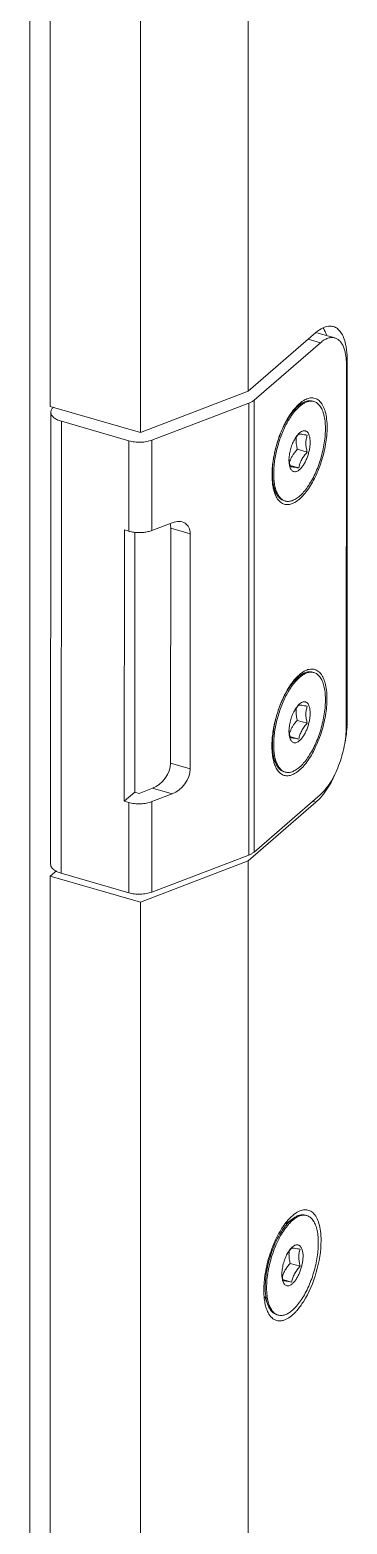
# Model space of a CAD drawing. Header units: millimetres. Extents: x 0 to 4009, y 0 to 2835.
# Drawn here: x 2021.2 to 2051.7, y 1931.1 to 2074.3 of the extents above; entities that cross this region are included whole.
import ezdxf

# ---------------------------------------------------------------- set-up
doc = ezdxf.new("R2010")
doc.units = ezdxf.units.MM
doc.layers.get('0').update_dxf_attribs({"lineweight": 13})

msp = doc.modelspace()

# ---------------------------------------------------------------- linework, layer by layer
for p, q in [((2042.16, 2039.7), (2042.16, 2253.61)), ((2023.17, 2252.16), (2023.17, 2038.25)), ((2031.83, 2035.75), (2031.83, 2249.66)), ((2021.21, 1787.67), (2021.21, 2248.4)), ((2042.16, 2039.7), (2048.66, 2045.33)), ((2042.75, 2038.85), (2049.1, 2044.34)), ((2049.1, 2044.34), (2047.91, 2044.68)), ((2048.75, 2045.31), (2050.48, 2044.81)), ((2051.66, 2008.09), (2051.66, 2042.73)), ((2051.6, 2042.17), (2051.58, 2007.51)), ((2031.83, 2035.75), (2042.16, 2039.7)), ((2023.17, 2038.25), (2031.83, 2035.75)), ((2042.23, 2038.56), (2032.93, 2035.01)), ((2042.21, 1995.23), (2042.23, 2038.56)), ((2042.75, 2038.85), (2042.73, 1995.53)), ((2046.7, 2038.11), (2047.18, 2038.45)), ((2047.18, 2038.45), (2046.97, 2038.28)), ((2048.47, 2038.72), (2048.34, 2038.75)), ((2023.23, 2037.68), (2023.2, 1994.36)), ((2024.23, 2036.82), (2024.2, 1993.5)), ((2024.23, 2036.82), (2030.72, 2034.94)), ((2047.1, 2035.7), (2047, 2035.61)), ((2030.72, 2026.28), (2030.72, 2034.94)), ((2032.93, 2035.01), (2032.93, 2026.35)), ((2046.88, 2034.13), (2046.82, 2034.42)), ((2046.88, 2034.13), (2047.83, 2033.86)), ((2046.17, 2032.59), (2047.02, 2032.34)), ((2044.54, 2030.63), (2044.77, 2030.08)), ((2045.72, 2029.17), (2045.59, 2029.21)), ((2032.93, 2026.35), (2034.88, 2027.09)), ((2030.28, 2026.4), (2030.27, 2000.41)), ((2030.28, 2026.4), (2030.72, 2026.28)), ((2031.28, 2026.17), (2031.27, 2001.27)), ((2034.72, 2004.03), (2034.73, 2026.56)), ((2036.6, 2026.02), (2034.73, 2026.56)), ((2036.59, 2003.49), (2036.6, 2026.02)), ((2046.69, 2012.12), (2047.18, 2012.47)), ((2047.18, 2012.47), (2046.97, 2012.3)), ((2047.36, 2012.59), (2047.18, 2012.47)), ((2048.47, 2012.74), (2048.34, 2012.77)), ((2047.1, 2009.72), (2047, 2009.63)), ((2046.88, 2008.15), (2047.83, 2007.88)), ((2046.17, 2006.61), (2047.02, 2006.36)), ((2034.72, 2004.03), (2036.59, 2003.49)), ((2044.51, 2004.73), (2044.77, 2004.1)), ((2045.72, 2003.19), (2045.59, 2003.23)), ((2030.27, 2000.41), (2031.27, 2001.27)), ((2031.7, 2001.15), (2031.27, 2001.27)), ((2031.7, 2001.15), (2032.99, 2001.64)), ((2034.87, 2001.1), (2032.92, 2000.36)), ((2034.87, 2001.1), (2032.99, 2001.64)), ((2049.08, 2001.02), (2042.73, 1995.53)), ((2030.7, 2000.29), (2030.27, 2000.41)), ((2030.7, 1991.62), (2030.7, 2000.29)), ((2032.92, 2000.36), (2032.91, 1991.69)), ((2042.16, 1994.67), (2048.66, 2000.3)), ((2048.66, 2000.3), (2048.35, 2000.39)), ((2032.91, 1991.69), (2042.21, 1995.23)), ((2042.16, 1994.67), (2031.83, 1990.72)), ((2042.16, 1780.76), (2042.16, 1994.67)), ((2023.17, 1993.22), (2023.75, 1993.72)), ((2031.83, 1990.72), (2023.17, 1993.22)), ((2023.17, 1993.22), (2023.17, 1779.31)), ((2030.7, 1991.62), (2024.2, 1993.5)), ((2031.83, 1776.81), (2031.83, 1990.72)), ((2045.77, 1959.9), (2046.5, 1960.42)), ((2046.5, 1960.42), (2046.28, 1960.25)), ((2047.79, 1960.68), (2047.66, 1960.72)), ((2046.41, 1957.67), (2046.32, 1957.58)), ((2046.2, 1956.1), (2047.15, 1955.82)), ((2045.49, 1954.55), (2046.33, 1954.31)), ((2043.75, 1952.88), (2044.08, 1952.05)), ((2045.04, 1951.14), (2044.91, 1951.18))]:
    msp.add_line(p, q)
for centre, radius, start, end in [((2047.45, 2044.54), 2.28, 29.5184, 32.3843), ((2048.21, 2037.81), 0.941, 73.9234, 82.0256), ((2055.61, 2031.5), 11.15, 159.0178, 161.6491), ((2055.38, 2031.59), 10.89, 158.6907, 159.0129), ((2049.14, 2034.98), 2.38, 171.7873, 180.0079), ((2055.72, 2031.45), 11.27, 166.0066, 167.794), ((2055.91, 2031.4), 11.46, 163.656, 166.005), ((2055.86, 2031.42), 11.41, 161.638, 163.6583), ((2049.36, 2033.56), 3.14, 147.8011, 149.3993), ((2049.35, 2033.28), 3.27, 143.6374, 145.203), ((2049.29, 2033.06), 3.21, 177.9697, 179.975), ((2048.75, 2033.31), 2.67, 182.7209, 185.205), ((2047.43, 2032.84), 1.32, 196.8059, 197.9995), ((2045.98, 2030.08), 0.938, 245.8908, 253.8822), ((2048.21, 2011.83), 0.941, 73.9234, 82.0256), ((2049.36, 2007.58), 3.14, 147.8011, 149.3993), ((2049.35, 2007.3), 3.27, 143.6374, 145.203), ((2049.14, 2009), 2.38, 171.7873, 180.0079), ((2042.01, 2008.1), 9.65, 356.6251, 359.9539), ((2049.29, 2007.08), 3.21, 177.9697, 179.975), ((2048.75, 2007.33), 2.67, 182.7209, 185.205), ((2047.43, 2006.86), 1.32, 196.8059, 197.9995), ((2038.9, 2008.39), 12.78, 349.3973, 350.811), ((2045.98, 2004.1), 0.938, 245.8908, 253.8822), ((2047.53, 1959.78), 0.941, 73.9234, 82.0256), ((2048.67, 1955.53), 3.14, 147.8011, 149.3993), ((2048.66, 1955.25), 3.27, 143.6374, 145.203), ((2048.46, 1956.95), 2.38, 171.7873, 180.0079), ((2048.06, 1955.27), 2.67, 182.7209, 185.205), ((2048.6, 1955.03), 3.21, 177.9697, 179.975), ((2046.74, 1954.81), 1.32, 196.8059, 197.9995), ((2045.3, 1952.04), 0.938, 245.8908, 253.8822)]:
    msp.add_arc(centre, radius, start, end)
for centre, start_param, end_param in [((2033.01, 2025.9), -0.700206, -0.420381), ((2034.88, 2025.36), -0.700206, 0.870591), ((2032.99, 2003.37), -2.271002, -0.700206), ((2034.87, 2002.83), -2.271002, -0.700206)]:
    msp.add_ellipse(centre, major_axis=(1.32, 1.62), ratio=0.685091, start_param=start_param, end_param=end_param)
for points, knots in [([(2049.59, 2045.88), (2049.51, 2045.85), (2049.18, 2045.72), (2048.87, 2045.51), (2048.66, 2045.33)], [0, 0, 0, 0, 0.224335, 1, 1, 1, 1]), ([(2049.44, 2045.66), (2049.46, 2045.62), (2049.55, 2045.44), (2049.63, 2045.25), (2049.68, 2045.1)], [0, 0, 0, 0, 0.235682, 1, 1, 1, 1]), ([(2050.33, 2045.9), (2050.27, 2045.91), (2050.03, 2045.96), (2049.77, 2045.93), (2049.59, 2045.88)], [0, 0, 0, 0, 0.239786, 1, 1, 1, 1]), ([(2051.51, 2044.21), (2051.47, 2044.43), (2051.35, 2044.82), (2051.09, 2045.33), (2050.75, 2045.71), (2050.47, 2045.86), (2050.33, 2045.9)], [0, 0, 0, 0, 0.306379, 0.569489, 0.795813, 1, 1, 1, 1]), ([(2049.1, 2044.34), (2049.21, 2044.44), (2049.44, 2044.61), (2049.8, 2044.79), (2050.15, 2044.86), (2050.38, 2044.84), (2050.48, 2044.81)], [0, 0, 0, 0, 0.298669, 0.559383, 0.788746, 1, 1, 1, 1]), ([(2050.48, 2044.81), (2050.57, 2044.79), (2050.74, 2044.71), (2050.96, 2044.52), (2051.16, 2044.26), (2051.32, 2043.95), (2051.44, 2043.57), (2051.53, 2043.14), (2051.59, 2042.67), (2051.6, 2042.34), (2051.6, 2042.17)], [0, 0, 0, 0, 0.088103, 0.181643, 0.284924, 0.400679, 0.530194, 0.673718, 0.830776, 1, 1, 1, 1]), ([(2051.66, 2042.73), (2051.66, 2042.86), (2051.65, 2043.36), (2051.59, 2043.86), (2051.51, 2044.21)], [0, 0, 0, 0, 0.268139, 1, 1, 1, 1]), ([(2042.75, 2038.85), (2042.68, 2038.79), (2042.51, 2038.68), (2042.33, 2038.59), (2042.23, 2038.56)], [0, 0, 0, 0, 0.468252, 1, 1, 1, 1]), ([(2045.92, 2037.02), (2046.06, 2037.27), (2046.34, 2037.71), (2046.68, 2038.11), (2046.85, 2038.29)], [0, 0, 0, 0, 0.528165, 1, 1, 1, 1]), ([(2046.97, 2038.28), (2046.83, 2038.16), (2046.55, 2037.88), (2046.32, 2037.58), (2046.2, 2037.41)], [0, 0, 0, 0, 0.471703, 1, 1, 1, 1]), ([(2046.33, 2037.37), (2046.44, 2037.54), (2046.68, 2037.85), (2046.96, 2038.12), (2047.1, 2038.25)], [0, 0, 0, 0, 0.528375, 1, 1, 1, 1]), ([(2046.85, 2038.29), (2046.89, 2038.33), (2047.04, 2038.48), (2047.2, 2038.61), (2047.32, 2038.7)], [0, 0, 0, 0, 0.264384, 1, 1, 1, 1]), ([(2047.1, 2038.25), (2047.2, 2038.33), (2047.4, 2038.49), (2047.72, 2038.66), (2047.99, 2038.74), (2048.2, 2038.76), (2048.29, 2038.75), (2048.34, 2038.74)], [0, 0, 0, 0, 0.294903, 0.555992, 0.787834, 0.895693, 1, 1, 1, 1]), ([(2048.47, 2038.72), (2048.53, 2038.7), (2048.64, 2038.66), (2048.79, 2038.56), (2048.93, 2038.44), (2049.11, 2038.23), (2049.29, 2037.89), (2049.45, 2037.4), (2049.55, 2036.83), (2049.59, 2036.18), (2049.56, 2035.48), (2049.48, 2034.75), (2049.33, 2033.99), (2049.13, 2033.23), (2048.88, 2032.49), (2048.59, 2031.78), (2048.26, 2031.13), (2047.89, 2030.55), (2047.51, 2030.05), (2047.24, 2029.77), (2047.1, 2029.65)], [0, 0, 0, 0, 0.017047, 0.034552, 0.05293, 0.072518, 0.116181, 0.166734, 0.224312, 0.288412, 0.358096, 0.432131, 0.509081, 0.58739, 0.665443, 0.741637, 0.814444, 0.882486, 0.94461, 1, 1, 1, 1]), ([(2047.38, 2038.58), (2047.36, 2038.57), (2047.3, 2038.53), (2047.23, 2038.49), (2047.18, 2038.45)], [0, 0, 0, 0, 0.243005, 1, 1, 1, 1]), ([(2047.32, 2038.7), (2047.4, 2038.76), (2047.56, 2038.86), (2047.86, 2039), (2048.18, 2039.07), (2048.48, 2039.05), (2048.69, 2038.98), (2048.88, 2038.87), (2049.05, 2038.72), (2049.21, 2038.53), (2049.35, 2038.3), (2049.47, 2038.03), (2049.6, 2037.61), (2049.71, 2037), (2049.74, 2036.5), (2049.74, 2036.23)], [0, 0, 0, 0, 0.063396, 0.121523, 0.22441, 0.2719, 0.318699, 0.366533, 0.416982, 0.471328, 0.530472, 0.594981, 0.665111, 0.822125, 1, 1, 1, 1]), ([(2048.34, 2038.75), (2048.27, 2038.77), (2048.12, 2038.8), (2047.87, 2038.78), (2047.62, 2038.71), (2047.46, 2038.63), (2047.38, 2038.58)], [0, 0, 0, 0, 0.226389, 0.463146, 0.718933, 1, 1, 1, 1]), ([(2023.23, 2037.68), (2023.23, 2037.73), (2023.24, 2037.81), (2023.29, 2037.94), (2023.37, 2038.06), (2023.44, 2038.13), (2023.48, 2038.17)], [0, 0, 0, 0, 0.226598, 0.463567, 0.71959, 1, 1, 1, 1]), ([(2024.23, 2036.82), (2024.08, 2036.86), (2023.82, 2036.95), (2023.54, 2037.13), (2023.38, 2037.29), (2023.29, 2037.42), (2023.24, 2037.55), (2023.23, 2037.64), (2023.23, 2037.68)], [0, 0, 0, 0, 0.315439, 0.585048, 0.702137, 0.808481, 0.906532, 1, 1, 1, 1]), ([(2044.45, 2031.66), (2044.45, 2031.88), (2044.47, 2032.33), (2044.58, 2033.25), (2044.82, 2034.42), (2045.28, 2035.78), (2045.69, 2036.63), (2045.92, 2037.02)], [0, 0, 0, 0, 0.116609, 0.239482, 0.496386, 0.755203, 1, 1, 1, 1]), ([(2045.6, 2029.22), (2045.55, 2029.24), (2045.46, 2029.29), (2045.29, 2029.42), (2045.1, 2029.64), (2044.92, 2029.97), (2044.77, 2030.38), (2044.67, 2030.84), (2044.62, 2031.37), (2044.61, 2031.94), (2044.64, 2032.55), (2044.72, 2033.18), (2044.84, 2033.83), (2045.01, 2034.48), (2045.21, 2035.12), (2045.44, 2035.74), (2045.71, 2036.33), (2046, 2036.87), (2046.21, 2037.21), (2046.33, 2037.37)], [0, 0, 0, 0, 0.01695, 0.034501, 0.072357, 0.115188, 0.16375, 0.218213, 0.278324, 0.343531, 0.413066, 0.486005, 0.56131, 0.637871, 0.714542, 0.790173, 0.863645, 0.933904, 1, 1, 1, 1]), ([(2046.2, 2037.41), (2046.1, 2037.27), (2045.92, 2036.99), (2045.58, 2036.38), (2045.36, 2035.89), (2045.23, 2035.55)], [0, 0, 0, 0, 0.233049, 0.479038, 1, 1, 1, 1]), ([(2049.74, 2036.23), (2049.74, 2035.97), (2049.71, 2035.42), (2049.6, 2034.6), (2049.42, 2033.76), (2049.18, 2032.92), (2048.89, 2032.11), (2048.54, 2031.35), (2048.16, 2030.66), (2047.75, 2030.06), (2047.32, 2029.56), (2046.94, 2029.23), (2046.64, 2029.04), (2046.37, 2028.91), (2046.09, 2028.83), (2045.81, 2028.83), (2045.62, 2028.87), (2045.44, 2028.94), (2045.21, 2029.09), (2044.96, 2029.37), (2044.82, 2029.65), (2044.75, 2029.8)], [0, 0, 0, 0, 0.075516, 0.155575, 0.238456, 0.322339, 0.405344, 0.485636, 0.561498, 0.631434, 0.694274, 0.749335, 0.773957, 0.796738, 0.837486, 0.856238, 0.874474, 0.892727, 0.911528, 0.952445, 1, 1, 1, 1]), ([(2047, 2035.61), (2046.95, 2035.56), (2046.84, 2035.44), (2046.75, 2035.3), (2046.7, 2035.23)], [0, 0, 0, 0, 0.475902, 1, 1, 1, 1]), ([(2047.02, 2035.59), (2046.99, 2035.56), (2046.88, 2035.44), (2046.78, 2035.32), (2046.71, 2035.22)], [0, 0, 0, 0, 0.251913, 1, 1, 1, 1]), ([(2047.83, 2035.48), (2047.73, 2035.5), (2047.56, 2035.53), (2047.32, 2035.57), (2047.15, 2035.59), (2047.05, 2035.59), (2047.02, 2035.59)], [0, 0, 0, 0, 0.362376, 0.657212, 0.867115, 1, 1, 1, 1]), ([(2048.11, 2034.82), (2048.11, 2034.93), (2048.1, 2035.14), (2048.04, 2035.42), (2047.97, 2035.62), (2047.88, 2035.74), (2047.82, 2035.81), (2047.74, 2035.86), (2047.66, 2035.9), (2047.57, 2035.91), (2047.48, 2035.91), (2047.39, 2035.88), (2047.25, 2035.82), (2047.16, 2035.76), (2047.1, 2035.7)], [0, 0, 0, 0, 0.176286, 0.330449, 0.460858, 0.517768, 0.569981, 0.618683, 0.665488, 0.712273, 0.760915, 0.81303, 0.86984, 1, 1, 1, 1]), ([(2047.7, 2034.71), (2047.7, 2034.84), (2047.73, 2035.1), (2047.79, 2035.36), (2047.83, 2035.48)], [0, 0, 0, 0, 0.510083, 1, 1, 1, 1]), ([(2032.93, 2035.01), (2032.77, 2034.95), (2032.41, 2034.85), (2031.85, 2034.8), (2031.27, 2034.82), (2030.9, 2034.89), (2030.72, 2034.94)], [0, 0, 0, 0, 0.236613, 0.492903, 0.752885, 1, 1, 1, 1]), ([(2046.66, 2035.16), (2046.57, 2035.01), (2046.42, 2034.7), (2046.24, 2034.21), (2046.13, 2033.69), (2046.09, 2033.35), (2046.08, 2033.18)], [0, 0, 0, 0, 0.242161, 0.499229, 0.756675, 1, 1, 1, 1]), ([(2046.68, 2033.9), (2046.62, 2033.82), (2046.49, 2033.65), (2046.33, 2033.39), (2046.21, 2033.11), (2046.15, 2032.92), (2046.12, 2032.83)], [0, 0, 0, 0, 0.258416, 0.511484, 0.758517, 1, 1, 1, 1]), ([(2046.88, 2034.13), (2046.87, 2034.11), (2046.8, 2034.04), (2046.73, 2033.96), (2046.68, 2033.9)], [0, 0, 0, 0, 0.25108, 1, 1, 1, 1]), ([(2046.82, 2034.42), (2046.8, 2034.51), (2046.77, 2034.7), (2046.76, 2034.89), (2046.76, 2034.98)], [0, 0, 0, 0, 0.507122, 1, 1, 1, 1]), ([(2047.1, 2032.19), (2047.17, 2032.25), (2047.31, 2032.4), (2047.49, 2032.66), (2047.67, 2032.98), (2047.82, 2033.33), (2047.94, 2033.7), (2048.04, 2034.08), (2048.1, 2034.46), (2048.11, 2034.7), (2048.11, 2034.82)], [0, 0, 0, 0, 0.09859, 0.211371, 0.335842, 0.468575, 0.605586, 0.742619, 0.875421, 1, 1, 1, 1]), ([(2047.83, 2033.86), (2047.79, 2034), (2047.73, 2034.28), (2047.7, 2034.57), (2047.7, 2034.71)], [0, 0, 0, 0, 0.509455, 1, 1, 1, 1]), ([(2044.71, 2033.83), (2044.63, 2033.47), (2044.54, 2032.94), (2044.49, 2032.23), (2044.48, 2031.74), (2044.5, 2031.27), (2044.55, 2030.83), (2044.64, 2030.44), (2044.72, 2030.2), (2044.77, 2030.08)], [0, 0, 0, 0, 0.289523, 0.427381, 0.558794, 0.682587, 0.797792, 0.903712, 1, 1, 1, 1]), ([(2046.08, 2033.07), (2046.08, 2032.96), (2046.09, 2032.75), (2046.13, 2032.55), (2046.16, 2032.46)], [0, 0, 0, 0, 0.533521, 1, 1, 1, 1]), ([(2046.09, 2033.07), (2046.1, 2033.02), (2046.12, 2032.81), (2046.17, 2032.6), (2046.21, 2032.45)], [0, 0, 0, 0, 0.245381, 1, 1, 1, 1]), ([(2046.21, 2032.45), (2046.24, 2032.46), (2046.34, 2032.45), (2046.51, 2032.43), (2046.74, 2032.4), (2046.92, 2032.36), (2047.02, 2032.34)], [0, 0, 0, 0, 0.132885, 0.342788, 0.637625, 1, 1, 1, 1]), ([(2047.02, 2032.34), (2047.05, 2032.48), (2047.1, 2032.68), (2047.2, 2032.95), (2047.33, 2033.21), (2047.53, 2033.52), (2047.73, 2033.75), (2047.83, 2033.86)], [0, 0, 0, 0, 0.238591, 0.360572, 0.484672, 0.738997, 1, 1, 1, 1]), ([(2044.75, 2029.8), (2044.7, 2029.93), (2044.61, 2030.2), (2044.52, 2030.65), (2044.47, 2031.14), (2044.45, 2031.48), (2044.45, 2031.66)], [0, 0, 0, 0, 0.21691, 0.45665, 0.7184, 1, 1, 1, 1]), ([(2046.17, 2032.43), (2046.18, 2032.38), (2046.23, 2032.27), (2046.31, 2032.14), (2046.42, 2032.04), (2046.54, 2031.99), (2046.67, 2031.97), (2046.81, 2032.01), (2046.96, 2032.08), (2047.05, 2032.15), (2047.1, 2032.19)], [0, 0, 0, 0, 0.147639, 0.276665, 0.390709, 0.496421, 0.602751, 0.718439, 0.849813, 1, 1, 1, 1]), ([(2044.77, 2030.08), (2044.77, 2030.06), (2044.81, 2029.99), (2044.84, 2029.91), (2044.87, 2029.85)], [0, 0, 0, 0, 0.257731, 1, 1, 1, 1]), ([(2044.87, 2029.85), (2044.92, 2029.77), (2045.01, 2029.62), (2045.18, 2029.43), (2045.38, 2029.29), (2045.52, 2029.23), (2045.59, 2029.21)], [0, 0, 0, 0, 0.280307, 0.535935, 0.773, 1, 1, 1, 1]), ([(2047.1, 2029.65), (2046.98, 2029.55), (2046.81, 2029.41), (2046.56, 2029.28), (2046.33, 2029.18), (2046.1, 2029.13), (2045.87, 2029.14), (2045.77, 2029.16), (2045.72, 2029.17)], [0, 0, 0, 0, 0.298483, 0.433334, 0.559251, 0.788347, 0.895373, 1, 1, 1, 1]), ([(2030.72, 2026.28), (2030.76, 2026.27), (2030.95, 2026.22), (2031.14, 2026.18), (2031.28, 2026.17)], [0, 0, 0, 0, 0.241301, 1, 1, 1, 1]), ([(2031.28, 2026.17), (2031.42, 2026.15), (2031.71, 2026.14), (2032.14, 2026.16), (2032.55, 2026.23), (2032.81, 2026.3), (2032.93, 2026.35)], [0, 0, 0, 0, 0.258806, 0.517701, 0.767559, 1, 1, 1, 1]), ([(2046.84, 2012.3), (2046.88, 2012.34), (2047.03, 2012.48), (2047.19, 2012.62), (2047.31, 2012.71)], [0, 0, 0, 0, 0.264384, 1, 1, 1, 1]), ([(2047.1, 2012.26), (2047.2, 2012.35), (2047.4, 2012.51), (2047.72, 2012.68), (2047.99, 2012.76), (2048.2, 2012.78), (2048.29, 2012.77), (2048.34, 2012.76)], [0, 0, 0, 0, 0.294903, 0.555992, 0.787834, 0.895693, 1, 1, 1, 1]), ([(2048.47, 2012.74), (2048.53, 2012.72), (2048.64, 2012.68), (2048.79, 2012.58), (2048.93, 2012.46), (2049.11, 2012.25), (2049.29, 2011.91), (2049.45, 2011.42), (2049.55, 2010.85), (2049.59, 2010.2), (2049.56, 2009.5), (2049.48, 2008.77), (2049.33, 2008.01), (2049.13, 2007.25), (2048.88, 2006.5), (2048.59, 2005.8), (2048.26, 2005.15), (2047.89, 2004.57), (2047.51, 2004.07), (2047.24, 2003.79), (2047.1, 2003.66)], [0, 0, 0, 0, 0.017047, 0.034552, 0.05293, 0.072518, 0.116181, 0.166734, 0.224312, 0.288412, 0.358096, 0.432131, 0.509081, 0.58739, 0.665443, 0.741637, 0.814444, 0.882486, 0.94461, 1, 1, 1, 1]), ([(2047.31, 2012.71), (2047.39, 2012.76), (2047.54, 2012.86), (2047.85, 2013.01), (2048.17, 2013.08), (2048.46, 2013.06), (2048.67, 2012.99), (2048.86, 2012.88), (2049.04, 2012.73), (2049.2, 2012.54), (2049.33, 2012.3), (2049.45, 2012.04), (2049.59, 2011.62), (2049.7, 2011.01), (2049.72, 2010.5), (2049.72, 2010.24)], [0, 0, 0, 0, 0.063396, 0.121523, 0.22441, 0.2719, 0.318699, 0.366533, 0.416982, 0.471328, 0.530472, 0.594981, 0.665111, 0.822125, 1, 1, 1, 1]), ([(2048.34, 2012.77), (2048.27, 2012.79), (2048.11, 2012.82), (2047.87, 2012.8), (2047.61, 2012.72), (2047.45, 2012.64), (2047.36, 2012.59)], [0, 0, 0, 0, 0.225777, 0.462218, 0.71818, 1, 1, 1, 1]), ([(2044.44, 2005.67), (2044.44, 2005.89), (2044.46, 2006.34), (2044.56, 2007.26), (2044.81, 2008.43), (2045.27, 2009.78), (2045.68, 2010.64), (2045.91, 2011.03)], [0, 0, 0, 0, 0.116609, 0.239482, 0.496386, 0.755203, 1, 1, 1, 1]), ([(2046.2, 2011.43), (2046.02, 2011.17), (2045.68, 2010.6), (2045.25, 2009.68), (2044.91, 2008.68), (2044.65, 2007.65), (2044.53, 2006.79), (2044.48, 2006.13), (2044.48, 2005.66), (2044.51, 2005.22), (2044.56, 2004.81), (2044.64, 2004.44), (2044.72, 2004.21), (2044.77, 2004.1)], [0, 0, 0, 0, 0.122923, 0.25636, 0.395482, 0.535017, 0.669662, 0.73361, 0.794545, 0.851986, 0.905538, 0.954921, 1, 1, 1, 1]), ([(2045.6, 2003.24), (2045.55, 2003.26), (2045.46, 2003.31), (2045.29, 2003.44), (2045.1, 2003.66), (2044.92, 2003.99), (2044.77, 2004.39), (2044.67, 2004.86), (2044.62, 2005.39), (2044.61, 2005.96), (2044.64, 2006.57), (2044.72, 2007.2), (2044.84, 2007.85), (2045.01, 2008.5), (2045.21, 2009.14), (2045.44, 2009.76), (2045.71, 2010.35), (2046, 2010.89), (2046.21, 2011.23), (2046.33, 2011.39)], [0, 0, 0, 0, 0.01695, 0.034501, 0.072357, 0.115188, 0.16375, 0.218213, 0.278324, 0.343531, 0.413066, 0.486005, 0.56131, 0.637871, 0.714542, 0.790173, 0.863645, 0.933904, 1, 1, 1, 1]), ([(2045.91, 2011.03), (2046.04, 2011.27), (2046.33, 2011.71), (2046.67, 2012.12), (2046.84, 2012.3)], [0, 0, 0, 0, 0.528165, 1, 1, 1, 1]), ([(2046.97, 2012.3), (2046.83, 2012.18), (2046.55, 2011.9), (2046.32, 2011.6), (2046.2, 2011.43)], [0, 0, 0, 0, 0.471703, 1, 1, 1, 1]), ([(2046.33, 2011.39), (2046.44, 2011.56), (2046.68, 2011.86), (2046.96, 2012.14), (2047.1, 2012.26)], [0, 0, 0, 0, 0.528375, 1, 1, 1, 1]), ([(2049.72, 2010.24), (2049.72, 2009.97), (2049.7, 2009.43), (2049.59, 2008.61), (2049.41, 2007.76), (2049.17, 2006.93), (2048.87, 2006.12), (2048.53, 2005.36), (2048.15, 2004.67), (2047.74, 2004.06), (2047.31, 2003.57), (2046.93, 2003.24), (2046.63, 2003.05), (2046.35, 2002.91), (2046.07, 2002.84), (2045.8, 2002.84), (2045.61, 2002.87), (2045.43, 2002.94), (2045.2, 2003.09), (2044.94, 2003.38), (2044.8, 2003.65), (2044.74, 2003.81)], [0, 0, 0, 0, 0.075516, 0.155575, 0.238456, 0.322339, 0.405344, 0.485636, 0.561498, 0.631434, 0.694274, 0.749335, 0.773957, 0.796738, 0.837486, 0.856238, 0.874474, 0.892727, 0.911528, 0.952445, 1, 1, 1, 1]), ([(2047, 2009.63), (2046.95, 2009.58), (2046.84, 2009.45), (2046.75, 2009.32), (2046.7, 2009.25)], [0, 0, 0, 0, 0.475902, 1, 1, 1, 1]), ([(2047.02, 2009.61), (2046.99, 2009.58), (2046.88, 2009.46), (2046.78, 2009.34), (2046.71, 2009.24)], [0, 0, 0, 0, 0.251913, 1, 1, 1, 1]), ([(2047.83, 2009.5), (2047.73, 2009.52), (2047.56, 2009.55), (2047.32, 2009.59), (2047.15, 2009.61), (2047.05, 2009.61), (2047.02, 2009.61)], [0, 0, 0, 0, 0.362376, 0.657212, 0.867115, 1, 1, 1, 1]), ([(2048.11, 2008.84), (2048.11, 2008.95), (2048.1, 2009.16), (2048.04, 2009.44), (2047.97, 2009.64), (2047.88, 2009.76), (2047.82, 2009.83), (2047.74, 2009.88), (2047.66, 2009.92), (2047.57, 2009.93), (2047.48, 2009.93), (2047.39, 2009.9), (2047.25, 2009.84), (2047.16, 2009.77), (2047.1, 2009.72)], [0, 0, 0, 0, 0.176286, 0.330449, 0.460858, 0.517768, 0.569981, 0.618683, 0.665488, 0.712273, 0.760915, 0.81303, 0.86984, 1, 1, 1, 1]), ([(2046.66, 2009.17), (2046.57, 2009.03), (2046.42, 2008.72), (2046.24, 2008.22), (2046.13, 2007.71), (2046.09, 2007.37), (2046.08, 2007.2)], [0, 0, 0, 0, 0.242161, 0.499229, 0.756675, 1, 1, 1, 1]), ([(2046.88, 2008.15), (2046.86, 2008.13), (2046.79, 2008.05), (2046.72, 2007.96), (2046.66, 2007.9)], [0, 0, 0, 0, 0.25121, 1, 1, 1, 1]), ([(2046.81, 2008.46), (2046.8, 2008.5), (2046.77, 2008.68), (2046.76, 2008.86), (2046.76, 2009)], [0, 0, 0, 0, 0.255154, 1, 1, 1, 1]), ([(2046.88, 2008.15), (2046.88, 2008.18), (2046.85, 2008.28), (2046.83, 2008.38), (2046.81, 2008.46)], [0, 0, 0, 0, 0.251777, 1, 1, 1, 1]), ([(2047.1, 2006.21), (2047.17, 2006.27), (2047.31, 2006.42), (2047.49, 2006.68), (2047.67, 2007), (2047.82, 2007.34), (2047.94, 2007.72), (2048.04, 2008.1), (2048.1, 2008.47), (2048.11, 2008.72), (2048.11, 2008.84)], [0, 0, 0, 0, 0.09859, 0.211371, 0.335842, 0.468575, 0.605586, 0.742619, 0.875421, 1, 1, 1, 1]), ([(2047.7, 2008.73), (2047.7, 2008.86), (2047.73, 2009.12), (2047.79, 2009.38), (2047.83, 2009.5)], [0, 0, 0, 0, 0.510083, 1, 1, 1, 1]), ([(2047.83, 2007.88), (2047.79, 2008.02), (2047.73, 2008.3), (2047.7, 2008.59), (2047.7, 2008.73)], [0, 0, 0, 0, 0.509455, 1, 1, 1, 1]), ([(2046.08, 2007.09), (2046.08, 2006.98), (2046.09, 2006.77), (2046.13, 2006.57), (2046.16, 2006.48)], [0, 0, 0, 0, 0.533521, 1, 1, 1, 1]), ([(2046.09, 2007.09), (2046.1, 2007.04), (2046.12, 2006.83), (2046.17, 2006.62), (2046.21, 2006.47)], [0, 0, 0, 0, 0.245381, 1, 1, 1, 1]), ([(2046.66, 2007.9), (2046.6, 2007.82), (2046.48, 2007.65), (2046.33, 2007.39), (2046.21, 2007.13), (2046.15, 2006.94), (2046.12, 2006.85)], [0, 0, 0, 0, 0.258286, 0.511266, 0.758337, 1, 1, 1, 1]), ([(2047.02, 2006.36), (2047.05, 2006.5), (2047.1, 2006.7), (2047.2, 2006.96), (2047.33, 2007.23), (2047.53, 2007.54), (2047.73, 2007.77), (2047.83, 2007.88)], [0, 0, 0, 0, 0.238591, 0.360572, 0.484672, 0.738997, 1, 1, 1, 1]), ([(2051.58, 2007.51), (2051.58, 2007.21), (2051.54, 2006.6), (2051.4, 2005.67), (2051.17, 2004.73), (2050.86, 2003.82), (2050.49, 2002.96), (2050.06, 2002.19), (2049.6, 2001.54), (2049.25, 2001.17), (2049.08, 2001.02)], [0, 0, 0, 0, 0.124645, 0.257495, 0.394557, 0.531576, 0.664297, 0.788736, 0.901469, 1, 1, 1, 1]), ([(2051.51, 2006.35), (2051.53, 2006.45), (2051.59, 2006.84), (2051.63, 2007.24), (2051.65, 2007.53)], [0, 0, 0, 0, 0.255975, 1, 1, 1, 1]), ([(2044.74, 2003.81), (2044.69, 2003.93), (2044.6, 2004.21), (2044.51, 2004.65), (2044.45, 2005.15), (2044.44, 2005.49), (2044.44, 2005.67)], [0, 0, 0, 0, 0.21691, 0.45665, 0.7184, 1, 1, 1, 1]), ([(2046.17, 2006.45), (2046.18, 2006.4), (2046.23, 2006.29), (2046.31, 2006.16), (2046.42, 2006.06), (2046.54, 2006), (2046.67, 2005.99), (2046.81, 2006.03), (2046.96, 2006.1), (2047.05, 2006.17), (2047.1, 2006.21)], [0, 0, 0, 0, 0.147639, 0.276665, 0.390709, 0.496421, 0.602751, 0.718439, 0.849813, 1, 1, 1, 1]), ([(2046.21, 2006.47), (2046.24, 2006.47), (2046.34, 2006.47), (2046.51, 2006.45), (2046.74, 2006.41), (2046.92, 2006.38), (2047.02, 2006.36)], [0, 0, 0, 0, 0.132885, 0.342788, 0.637625, 1, 1, 1, 1]), ([(2044.77, 2004.1), (2044.81, 2003.99), (2044.91, 2003.79), (2045.1, 2003.53), (2045.3, 2003.36), (2045.46, 2003.28), (2045.55, 2003.24), (2045.59, 2003.23)], [0, 0, 0, 0, 0.28971, 0.547603, 0.780525, 0.891174, 1, 1, 1, 1]), ([(2047.1, 2003.66), (2046.98, 2003.57), (2046.81, 2003.43), (2046.56, 2003.3), (2046.33, 2003.2), (2046.1, 2003.15), (2045.87, 2003.16), (2045.77, 2003.18), (2045.72, 2003.19)], [0, 0, 0, 0, 0.298483, 0.433334, 0.559251, 0.788347, 0.895373, 1, 1, 1, 1]), ([(2049.59, 2001.36), (2049.68, 2001.49), (2050.06, 2002.06), (2050.37, 2002.66), (2050.57, 2003.14)], [0, 0, 0, 0, 0.235327, 1, 1, 1, 1]), ([(2049.21, 2000.85), (2049.24, 2000.89), (2049.37, 2001.06), (2049.5, 2001.23), (2049.59, 2001.36)], [0, 0, 0, 0, 0.242055, 1, 1, 1, 1]), ([(2032.92, 2000.36), (2032.75, 2000.29), (2032.39, 2000.2), (2031.83, 2000.14), (2031.25, 2000.16), (2030.88, 2000.23), (2030.7, 2000.29)], [0, 0, 0, 0, 0.236613, 0.492903, 0.752885, 1, 1, 1, 1]), ([(2048.66, 2000.3), (2048.71, 2000.34), (2048.9, 2000.51), (2049.08, 2000.7), (2049.21, 2000.85)], [0, 0, 0, 0, 0.236155, 1, 1, 1, 1]), ([(2042.21, 1995.23), (2042.31, 1995.27), (2042.49, 1995.35), (2042.66, 1995.47), (2042.73, 1995.53)], [0, 0, 0, 0, 0.531748, 1, 1, 1, 1]), ([(2023.2, 1994.36), (2023.2, 1994.3), (2023.23, 1994.17), (2023.33, 1993.99), (2023.5, 1993.83), (2023.64, 1993.74), (2023.71, 1993.69)], [0, 0, 0, 0, 0.210132, 0.439492, 0.701022, 1, 1, 1, 1]), ([(2023.71, 1993.69), (2023.75, 1993.67), (2023.91, 1993.59), (2024.07, 1993.53), (2024.2, 1993.5)], [0, 0, 0, 0, 0.23443, 1, 1, 1, 1]), ([(2030.7, 1991.62), (2030.87, 1991.57), (2031.25, 1991.5), (2031.82, 1991.47), (2032.39, 1991.53), (2032.75, 1991.63), (2032.91, 1991.69)], [0, 0, 0, 0, 0.247115, 0.507097, 0.763387, 1, 1, 1, 1]), ([(2048.36, 1960.96), (2048.25, 1961.06), (2048, 1961.21), (2047.56, 1961.26), (2047.09, 1961.14), (2046.8, 1960.97), (2046.65, 1960.86)], [0, 0, 0, 0, 0.23026, 0.456814, 0.707194, 1, 1, 1, 1]), ([(2049.16, 1958.29), (2049.16, 1958.59), (2049.13, 1959.14), (2048.95, 1960.07), (2048.66, 1960.7), (2048.36, 1960.96)], [0, 0, 0, 0, 0.310021, 0.582468, 1, 1, 1, 1]), ([(2046.28, 1960.25), (2046.17, 1960.15), (2045.95, 1959.93), (2045.64, 1959.56), (2045.34, 1959.12), (2045.05, 1958.63), (2044.79, 1958.1), (2044.46, 1957.34), (2044.14, 1956.35), (2043.92, 1955.33), (2043.83, 1954.52), (2043.79, 1953.95), (2043.8, 1953.41), (2043.85, 1952.91), (2043.94, 1952.46), (2044.03, 1952.18), (2044.08, 1952.05)], [0, 0, 0, 0, 0.050137, 0.105331, 0.165153, 0.229016, 0.296186, 0.365832, 0.508852, 0.650579, 0.718642, 0.783656, 0.844854, 0.901592, 0.953392, 1, 1, 1, 1]), ([(2045.36, 1959.4), (2045.31, 1959.32), (2045.12, 1959), (2044.94, 1958.67), (2044.82, 1958.41)], [0, 0, 0, 0, 0.241277, 1, 1, 1, 1]), ([(2045.28, 1958.76), (2045.39, 1958.96), (2045.62, 1959.32), (2045.89, 1959.67), (2046.02, 1959.82)], [0, 0, 0, 0, 0.522547, 1, 1, 1, 1]), ([(2045.76, 1959.97), (2045.73, 1959.93), (2045.59, 1959.74), (2045.45, 1959.55), (2045.36, 1959.4)], [0, 0, 0, 0, 0.24168, 1, 1, 1, 1]), ([(2046.41, 1960.67), (2046.36, 1960.63), (2046.12, 1960.41), (2045.91, 1960.17), (2045.76, 1959.97)], [0, 0, 0, 0, 0.23308, 1, 1, 1, 1]), ([(2046.02, 1959.82), (2046.05, 1959.86), (2046.18, 1959.99), (2046.31, 1960.12), (2046.41, 1960.21)], [0, 0, 0, 0, 0.261809, 1, 1, 1, 1]), ([(2046.41, 1960.21), (2046.51, 1960.3), (2046.72, 1960.46), (2047.04, 1960.63), (2047.31, 1960.71), (2047.51, 1960.72), (2047.61, 1960.72), (2047.66, 1960.71)], [0, 0, 0, 0, 0.294903, 0.555992, 0.787834, 0.895693, 1, 1, 1, 1]), ([(2047.79, 1960.68), (2047.84, 1960.67), (2047.95, 1960.62), (2048.11, 1960.53), (2048.25, 1960.4), (2048.42, 1960.19), (2048.61, 1959.85), (2048.77, 1959.37), (2048.87, 1958.79), (2048.9, 1958.15), (2048.88, 1957.45), (2048.8, 1956.71), (2048.65, 1955.95), (2048.45, 1955.19), (2048.2, 1954.45), (2047.91, 1953.75), (2047.57, 1953.09), (2047.21, 1952.51), (2046.83, 1952.02), (2046.55, 1951.73), (2046.41, 1951.61)], [0, 0, 0, 0, 0.017047, 0.034552, 0.05293, 0.072518, 0.116181, 0.166734, 0.224312, 0.288412, 0.358096, 0.432131, 0.509081, 0.58739, 0.665443, 0.741637, 0.814444, 0.882486, 0.94461, 1, 1, 1, 1]), ([(2047.66, 1960.72), (2047.62, 1960.73), (2047.53, 1960.75), (2047.34, 1960.76), (2047.09, 1960.73), (2046.79, 1960.61), (2046.6, 1960.49), (2046.5, 1960.42)], [0, 0, 0, 0, 0.108821, 0.219463, 0.452374, 0.710231, 1, 1, 1, 1]), ([(2044.82, 1958.41), (2044.54, 1957.82), (2044.08, 1956.59), (2043.81, 1955.3), (2043.73, 1954.65)], [0, 0, 0, 0, 0.499646, 1, 1, 1, 1]), ([(2044.05, 1952.54), (2044, 1952.76), (2043.94, 1953.22), (2043.92, 1953.96), (2043.98, 1954.75), (2044.11, 1955.58), (2044.31, 1956.42), (2044.58, 1957.25), (2044.9, 1958.03), (2045.15, 1958.53), (2045.28, 1958.76)], [0, 0, 0, 0, 0.102444, 0.216851, 0.340999, 0.472069, 0.606874, 0.742035, 0.874159, 1, 1, 1, 1]), ([(2047.46, 1952.42), (2048.01, 1953.29), (2048.81, 1955.21), (2049.16, 1957.26), (2049.16, 1958.29)], [0, 0, 0, 0, 0.499796, 1, 1, 1, 1]), ([(2045.98, 1957.12), (2045.89, 1956.98), (2045.74, 1956.67), (2045.56, 1956.17), (2045.44, 1955.66), (2045.41, 1955.31), (2045.4, 1955.14)], [0, 0, 0, 0, 0.242161, 0.499229, 0.756675, 1, 1, 1, 1]), ([(2046.32, 1957.58), (2046.26, 1957.53), (2046.16, 1957.4), (2046.07, 1957.27), (2046.02, 1957.2)], [0, 0, 0, 0, 0.475902, 1, 1, 1, 1]), ([(2046.33, 1957.56), (2046.31, 1957.53), (2046.2, 1957.41), (2046.1, 1957.29), (2046.03, 1957.19)], [0, 0, 0, 0, 0.251913, 1, 1, 1, 1]), ([(2046.2, 1956.1), (2046.16, 1956.24), (2046.1, 1956.52), (2046.08, 1956.81), (2046.08, 1956.95)], [0, 0, 0, 0, 0.509465, 1, 1, 1, 1]), ([(2047.15, 1957.45), (2047.05, 1957.47), (2046.87, 1957.5), (2046.64, 1957.54), (2046.47, 1957.56), (2046.37, 1957.56), (2046.33, 1957.56)], [0, 0, 0, 0, 0.362376, 0.657212, 0.867115, 1, 1, 1, 1]), ([(2047.43, 1956.79), (2047.43, 1956.9), (2047.42, 1957.1), (2047.36, 1957.38), (2047.28, 1957.58), (2047.2, 1957.7), (2047.13, 1957.78), (2047.06, 1957.83), (2046.98, 1957.86), (2046.89, 1957.88), (2046.8, 1957.87), (2046.7, 1957.85), (2046.57, 1957.79), (2046.47, 1957.72), (2046.41, 1957.67)], [0, 0, 0, 0, 0.176286, 0.330449, 0.460858, 0.517768, 0.569981, 0.618683, 0.665488, 0.712273, 0.760915, 0.81303, 0.86984, 1, 1, 1, 1]), ([(2046.41, 1954.15), (2046.48, 1954.22), (2046.62, 1954.36), (2046.81, 1954.63), (2046.98, 1954.94), (2047.14, 1955.29), (2047.26, 1955.66), (2047.35, 1956.05), (2047.41, 1956.42), (2047.43, 1956.67), (2047.43, 1956.79)], [0, 0, 0, 0, 0.09859, 0.211371, 0.335842, 0.468575, 0.605586, 0.742619, 0.875421, 1, 1, 1, 1]), ([(2047.02, 1956.67), (2047.02, 1956.81), (2047.04, 1957.07), (2047.11, 1957.33), (2047.15, 1957.45)], [0, 0, 0, 0, 0.510083, 1, 1, 1, 1]), ([(2047.15, 1955.82), (2047.11, 1955.97), (2047.05, 1956.25), (2047.02, 1956.53), (2047.02, 1956.67)], [0, 0, 0, 0, 0.509455, 1, 1, 1, 1]), ([(2046.2, 1956.1), (2046.11, 1956), (2045.94, 1955.8), (2045.72, 1955.48), (2045.55, 1955.15), (2045.47, 1954.91), (2045.44, 1954.79)], [0, 0, 0, 0, 0.259379, 0.51334, 0.760178, 1, 1, 1, 1]), ([(2046.33, 1954.31), (2046.36, 1954.45), (2046.42, 1954.65), (2046.52, 1954.91), (2046.65, 1955.17), (2046.85, 1955.49), (2047.04, 1955.71), (2047.15, 1955.82)], [0, 0, 0, 0, 0.238591, 0.360572, 0.484672, 0.738997, 1, 1, 1, 1]), ([(2043.73, 1954.65), (2043.72, 1954.55), (2043.68, 1954.18), (2043.66, 1953.81), (2043.66, 1953.53)], [0, 0, 0, 0, 0.258787, 1, 1, 1, 1]), ([(2045.4, 1955.03), (2045.4, 1954.92), (2045.41, 1954.72), (2045.45, 1954.52), (2045.47, 1954.43)], [0, 0, 0, 0, 0.533521, 1, 1, 1, 1]), ([(2045.41, 1955.03), (2045.41, 1954.98), (2045.44, 1954.77), (2045.48, 1954.57), (2045.52, 1954.42)], [0, 0, 0, 0, 0.245381, 1, 1, 1, 1]), ([(2045.48, 1954.4), (2045.5, 1954.34), (2045.54, 1954.24), (2045.63, 1954.1), (2045.73, 1954.01), (2045.86, 1953.95), (2045.99, 1953.94), (2046.13, 1953.97), (2046.28, 1954.04), (2046.37, 1954.11), (2046.41, 1954.15)], [0, 0, 0, 0, 0.147639, 0.276665, 0.390709, 0.496421, 0.602751, 0.718439, 0.849813, 1, 1, 1, 1]), ([(2045.52, 1954.42), (2045.56, 1954.42), (2045.65, 1954.42), (2045.83, 1954.4), (2046.06, 1954.36), (2046.24, 1954.33), (2046.33, 1954.31)], [0, 0, 0, 0, 0.132885, 0.342788, 0.637625, 1, 1, 1, 1]), ([(2043.66, 1953.53), (2043.66, 1953.47), (2043.66, 1953.23), (2043.68, 1952.99), (2043.7, 1952.82)], [0, 0, 0, 0, 0.257675, 1, 1, 1, 1]), ([(2043.7, 1952.82), (2043.7, 1952.75), (2043.74, 1952.47), (2043.79, 1952.2), (2043.84, 1952)], [0, 0, 0, 0, 0.263858, 1, 1, 1, 1]), ([(2044.91, 1951.19), (2044.86, 1951.21), (2044.76, 1951.26), (2044.62, 1951.37), (2044.5, 1951.51), (2044.34, 1951.73), (2044.17, 1952.08), (2044.09, 1952.38), (2044.05, 1952.54)], [0, 0, 0, 0, 0.100483, 0.205181, 0.316018, 0.434481, 0.697861, 1, 1, 1, 1]), ([(2046.64, 1951.36), (2046.72, 1951.44), (2047.02, 1951.77), (2047.28, 1952.13), (2047.46, 1952.42)], [0, 0, 0, 0, 0.23121, 1, 1, 1, 1]), ([(2043.84, 1952), (2043.85, 1951.96), (2043.89, 1951.83), (2043.94, 1951.69), (2043.98, 1951.59)], [0, 0, 0, 0, 0.260204, 1, 1, 1, 1]), ([(2043.98, 1951.59), (2044.01, 1951.52), (2044.13, 1951.26), (2044.3, 1951.01), (2044.45, 1950.87)], [0, 0, 0, 0, 0.277148, 1, 1, 1, 1]), ([(2044.08, 1952.05), (2044.13, 1951.94), (2044.23, 1951.74), (2044.42, 1951.47), (2044.61, 1951.31), (2044.78, 1951.22), (2044.86, 1951.19), (2044.91, 1951.18)], [0, 0, 0, 0, 0.28971, 0.547603, 0.780525, 0.891174, 1, 1, 1, 1]), ([(2044.45, 1950.87), (2044.57, 1950.76), (2044.86, 1950.59), (2045.2, 1950.58), (2045.36, 1950.6)], [0, 0, 0, 0, 0.500928, 1, 1, 1, 1]), ([(2046.41, 1951.61), (2046.3, 1951.51), (2046.12, 1951.38), (2045.87, 1951.24), (2045.65, 1951.15), (2045.41, 1951.1), (2045.19, 1951.1), (2045.09, 1951.13), (2045.04, 1951.14)], [0, 0, 0, 0, 0.298483, 0.433334, 0.559251, 0.788347, 0.895373, 1, 1, 1, 1]), ([(2045.36, 1950.6), (2045.47, 1950.61), (2045.95, 1950.75), (2046.36, 1951.08), (2046.64, 1951.36)], [0, 0, 0, 0, 0.212278, 1, 1, 1, 1])]:
    msp.add_open_spline(points, degree=3, knots=knots)
msp.add_open_spline([(2046.65, 1960.86), (2046.57, 1960.8), (2046.49, 1960.74), (2046.41, 1960.67)], degree=3)

doc.saveas('drawing.dxf')
